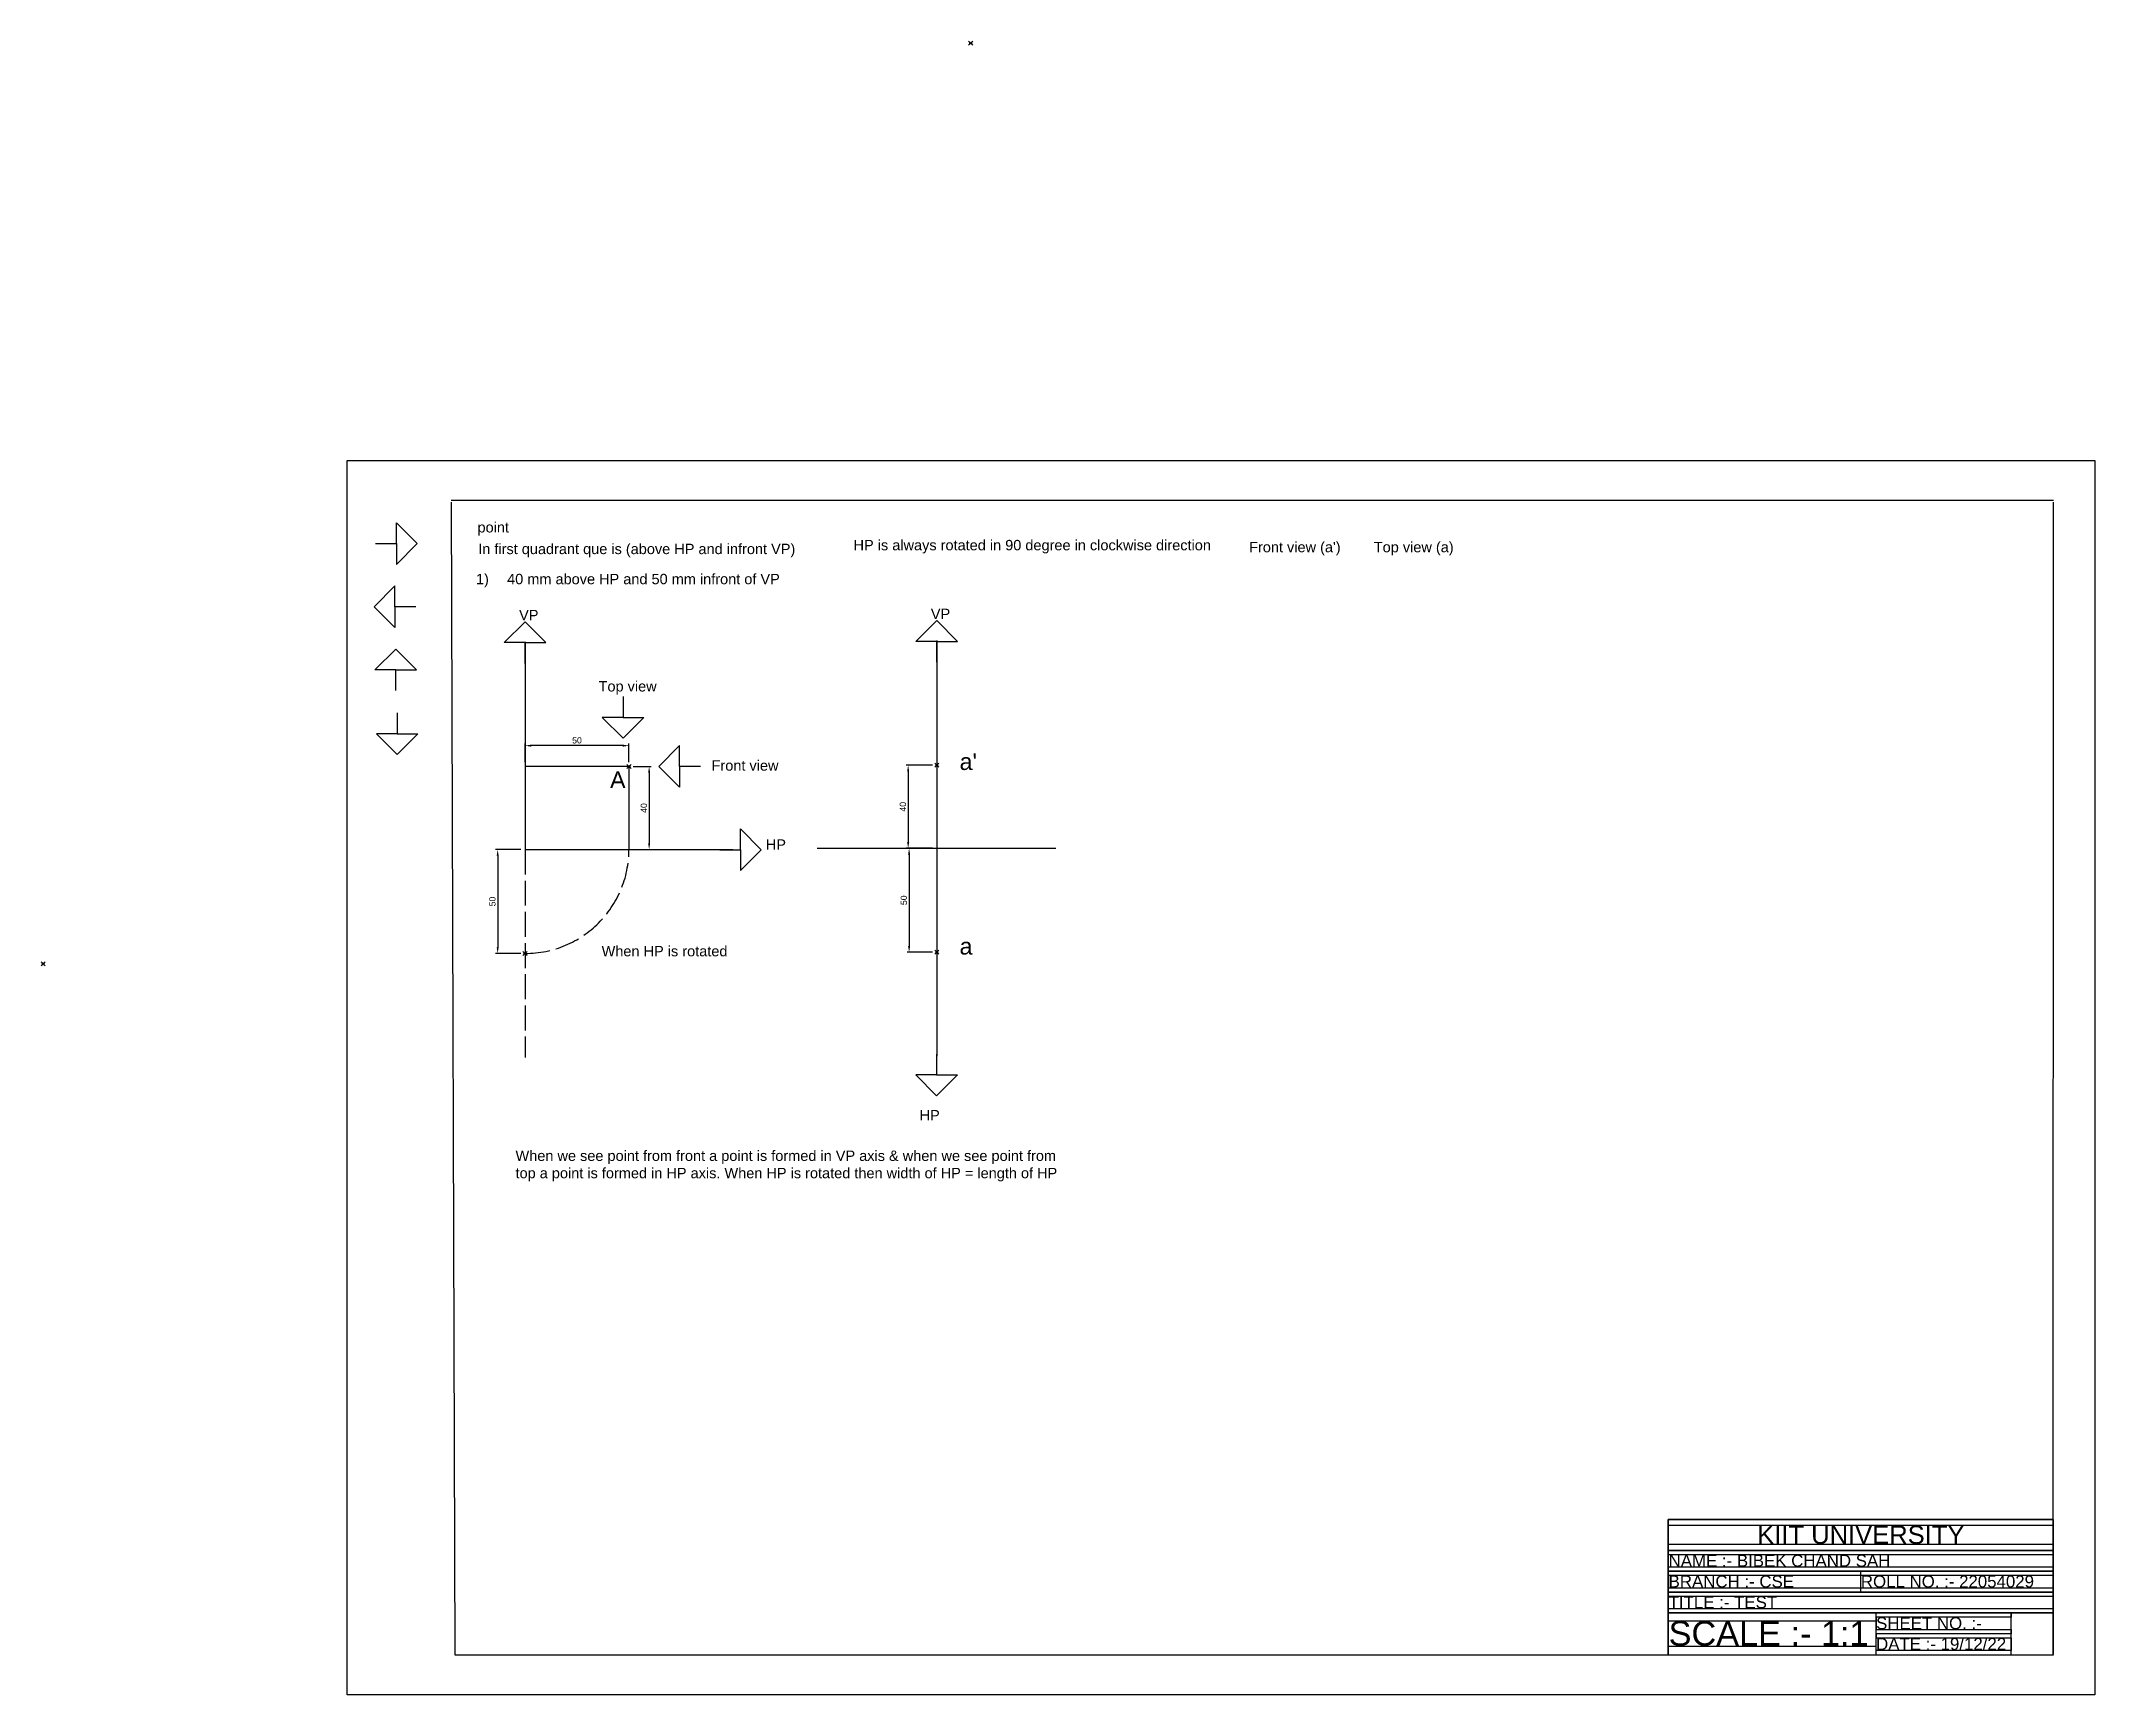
# Model space of a CAD drawing. Header units: millimetres. Extents: x -966 to 22, y -36 to 760.
import ezdxf

# ---------------------------------------------------------------- set-up
doc = ezdxf.new("R2010")
doc.units = ezdxf.units.MM
doc.header["$MEASUREMENT"] = 0
doc.header["$PDMODE"] = 35
doc.header["$PDSIZE"] = -3
doc.linetypes.add('ACAD_ISO02W100', pattern=[15, 12, -3])
doc.styles.get("Standard").update_dxf_attribs({"font": 'arial.ttf'})
doc.dimstyles.get("Standard").update_dxf_attribs({"dimtxt": 3, "dimasz": 3, "dimexe": 1, "dimexo": 2, "dimgap": 1, "dimtad": 1, "dimdec": 0, "dimdsep": 46, "dimtxsty": 'Standard', "dimcen": 2.5, "dimclrd": 2, "dimclre": 1, "dimadec": 0, "dimazin": 0, "dimtfac": 1, "dimtdec": 0, "dimtix": 1, "dimtmove": 0, "dimatfit": 0, "dimfxl": 1, "dimtolj": 1, "dimtzin": 0, "dimarcsym": 0})

# ---------------------------------------------------------------- blocks, each defined once
blk = doc.blocks.new('*D9')
at = {"color": 1, "lineweight": -2, "transparency": 16777216}
for p, q in [((-681.12, 411.08), (-672.41, 411.08)), ((-681.12, 371.08), (-672.41, 371.08))]:
    blk.add_line(p, q, dxfattribs=at)
at = {"color": 2, "lineweight": -2, "transparency": 16777216}
blk.add_line((-673.41, 408.08), (-673.41, 374.08), dxfattribs=at)
at = {"color": 2, "transparency": 16777216}
for points in [[(-673.91, 408.08), (-672.91, 408.08), (-673.41, 411.08)], [(-673.91, 374.08), (-672.91, 374.08), (-673.41, 371.08)]]:
    blk.add_solid(points, dxfattribs=at)
at = {"layer": 'Defpoints', "color": 0, "transparency": 16777216}
for p in [(-683.12, 411.08), (-683.12, 371.08), (-673.41, 371.08)]:
    blk.add_point(p, dxfattribs=at)
at = {"color": 0, "transparency": 16777216, "insert": (-675.94, 391.08), "char_height": 3, "attachment_point": 5, "rotation": 90}
blk.add_mtext('\\A1;40', dxfattribs=at)
blk = doc.blocks.new('*D10')
at = {"color": 1, "lineweight": -2, "transparency": 16777216}
for p, q in [((-733.12, 413.08), (-733.12, 422.08)), ((-683.12, 413.08), (-683.12, 422.08))]:
    blk.add_line(p, q, dxfattribs=at)
at = {"color": 2, "lineweight": -2, "transparency": 16777216}
blk.add_line((-686.12, 421.08), (-730.12, 421.08), dxfattribs=at)
at = {"color": 2, "transparency": 16777216}
for points in [[(-730.12, 421.58), (-730.12, 420.58), (-733.12, 421.08)], [(-686.12, 421.58), (-686.12, 420.58), (-683.12, 421.08)]]:
    blk.add_solid(points, dxfattribs=at)
at = {"layer": 'Defpoints', "color": 0, "transparency": 16777216}
for p in [(-733.12, 421.08), (-733.12, 411.08), (-683.12, 411.08)]:
    blk.add_point(p, dxfattribs=at)
at = {"color": 0, "transparency": 16777216, "insert": (-708.12, 423.62), "char_height": 3, "attachment_point": 5}
blk.add_mtext('\\A1;50', dxfattribs=at)
blk = doc.blocks.new('*D11')
at = {"color": 1, "lineweight": -2, "transparency": 16777216}
for p, q in [((-536.99, 411.68), (-549.77, 411.68)), ((-536.99, 371.68), (-549.77, 371.68))]:
    blk.add_line(p, q, dxfattribs=at)
at = {"color": 2, "lineweight": -2, "transparency": 16777216}
blk.add_line((-548.77, 408.68), (-548.77, 374.68), dxfattribs=at)
at = {"color": 2, "transparency": 16777216}
for points in [[(-549.27, 408.68), (-548.27, 408.68), (-548.77, 411.68)], [(-549.27, 374.68), (-548.27, 374.68), (-548.77, 371.68)]]:
    blk.add_solid(points, dxfattribs=at)
at = {"layer": 'Defpoints', "color": 0, "transparency": 16777216}
for p in [(-534.99, 411.68), (-548.77, 371.68), (-534.99, 371.68)]:
    blk.add_point(p, dxfattribs=at)
at = {"color": 0, "transparency": 16777216, "insert": (-551.3, 391.68), "char_height": 3, "attachment_point": 5, "rotation": 90}
blk.add_mtext('\\A1;40', dxfattribs=at)
blk = doc.blocks.new('*D12')
at = {"color": 1, "lineweight": -2, "transparency": 16777216}
for p, q in [((-536.99, 371.68), (-549.31, 371.68)), ((-536.99, 321.68), (-549.31, 321.68))]:
    blk.add_line(p, q, dxfattribs=at)
at = {"color": 2, "lineweight": -2, "transparency": 16777216}
blk.add_line((-548.31, 368.68), (-548.31, 324.68), dxfattribs=at)
at = {"color": 2, "transparency": 16777216}
for points in [[(-548.81, 368.68), (-547.81, 368.68), (-548.31, 371.68)], [(-548.81, 324.68), (-547.81, 324.68), (-548.31, 321.68)]]:
    blk.add_solid(points, dxfattribs=at)
at = {"layer": 'Defpoints', "color": 0, "transparency": 16777216}
for p in [(-534.99, 371.68), (-548.31, 321.68), (-534.99, 321.68)]:
    blk.add_point(p, dxfattribs=at)
at = {"color": 0, "transparency": 16777216, "insert": (-550.84, 346.68), "char_height": 3, "attachment_point": 5, "rotation": 90}
blk.add_mtext('\\A1;50', dxfattribs=at)
blk = doc.blocks.new('*D13')
at = {"color": 1, "lineweight": -2, "transparency": 16777216}
for p, q in [((-735.12, 371.08), (-747.29, 371.08)), ((-735.12, 321.08), (-747.29, 321.08))]:
    blk.add_line(p, q, dxfattribs=at)
at = {"color": 2, "lineweight": -2, "transparency": 16777216}
blk.add_line((-746.29, 368.08), (-746.29, 324.08), dxfattribs=at)
at = {"color": 2, "transparency": 16777216}
for points in [[(-746.79, 368.08), (-745.79, 368.08), (-746.29, 371.08)], [(-746.79, 324.08), (-745.79, 324.08), (-746.29, 321.08)]]:
    blk.add_solid(points, dxfattribs=at)
at = {"layer": 'Defpoints', "color": 0, "transparency": 16777216}
for p in [(-733.12, 371.08), (-746.29, 321.08), (-733.12, 321.08)]:
    blk.add_point(p, dxfattribs=at)
at = {"color": 0, "transparency": 16777216, "insert": (-748.82, 346.08), "char_height": 3, "attachment_point": 5, "rotation": 90}
blk.add_mtext('\\A1;50', dxfattribs=at)

msp = doc.modelspace()

# ---------------------------------------------------------------- linework, layer by layer
at = {"lineweight": 30}
for p, q in [((-818.7, 558.26), (22.3, 558.26)), ((-818.7, -35.74), (-818.7, 558.26)), ((22.3, 558.26), (22.3, -35.74)), ((2.36, 539.11), (-768.64, 539.11)), ((-768.64, 538.26), (-766.97, -16.42)), ((2.17, -16.41), (2.36, 538.26)), ((-766.97, -16.42), (2.36, -16.41)), ((22.3, -35.74), (-818.7, -35.74))]:
    msp.add_line(p, q, dxfattribs=at)
for p, q in [((-795.01, 518.29), (-795.01, 528.29)), ((-785.01, 518.29), (-795.01, 528.29)), ((-805.01, 518.29), (-795.01, 518.29)), ((-795.01, 518.29), (-795.01, 508.29)), ((-795.01, 508.29), (-785.01, 518.29)), ((-795.73, 497.92), (-805.73, 487.92)), ((-795.73, 487.92), (-795.73, 497.92)), ((-805.73, 487.92), (-795.73, 477.92)), ((-785.73, 487.92), (-795.73, 487.92)), ((-795.73, 487.92), (-795.73, 477.92)), ((-733.13, 480.68), (-743.13, 470.68)), ((-723.13, 470.68), (-733.13, 480.68)), ((-535, 481.28), (-545, 471.28)), ((-525, 471.28), (-535, 481.28)), ((-795.37, 467.55), (-805.37, 457.55)), ((-785.37, 457.55), (-795.37, 467.55)), ((-733.13, 470.68), (-743.13, 470.68)), ((-733.13, 460.68), (-733.13, 470.68)), ((-733.13, 470.68), (-723.13, 470.68)), ((-733.12, 471.08), (-733.12, 371.08)), ((-535, 471.28), (-545, 471.28)), ((-535, 461.28), (-535, 471.28)), ((-535, 471.28), (-525, 471.28)), ((-534.99, 471.68), (-534.99, 371.68)), ((-795.37, 457.55), (-805.37, 457.55)), ((-795.37, 447.55), (-795.37, 457.55)), ((-795.37, 457.55), (-785.37, 457.55)), ((-794.66, 436.82), (-794.66, 426.82)), ((-685.94, 444.68), (-685.94, 434.68)), ((-794.66, 426.82), (-804.66, 426.82)), ((-804.66, 426.82), (-794.66, 416.82)), ((-794.66, 426.82), (-784.66, 426.82)), ((-794.66, 416.82), (-784.66, 426.82)), ((-685.94, 434.68), (-695.94, 434.68)), ((-695.94, 434.68), (-685.94, 424.68)), ((-685.94, 434.68), (-675.94, 434.68)), ((-685.94, 424.68), (-675.94, 434.68)), ((-658.76, 421.09), (-668.76, 411.09)), ((-658.76, 411.09), (-658.76, 421.09)), ((-683.12, 411.08), (-733.12, 411.08)), ((-683.12, 411.08), (-683.12, 371.08)), ((-668.76, 411.09), (-658.76, 401.09)), ((-648.76, 411.09), (-658.76, 411.09)), ((-658.76, 411.09), (-658.76, 401.09)), ((-629.42, 370.98), (-629.42, 380.98)), ((-619.42, 370.98), (-629.42, 380.98)), ((-733.12, 371.08), (-633.12, 371.08)), ((-639.42, 370.98), (-629.42, 370.98)), ((-629.42, 370.98), (-629.42, 360.98)), ((-629.42, 360.98), (-619.42, 370.98)), ((-592.5, 371.68), (-477.73, 371.68)), ((-534.99, 371.68), (-534.99, 271.68)), ((-535.1, 272.64), (-535.1, 262.64)), ((-535.1, 262.64), (-545.1, 262.64)), ((-545.1, 262.64), (-535.1, 252.64)), ((-535.1, 262.64), (-525.1, 262.64)), ((-535.1, 252.64), (-525.1, 262.64)), ((-183.01, 48.76), (2.17, 48.76)), ((-183.01, 48.76), (-183.01, 48.76)), ((-183.01, 48.76), (2.17, 48.76)), ((2.17, 45.76), (-182.83, 45.76)), ((2.17, 48.76), (2.17, -16.24)), ((-182.83, 36.76), (2.17, 36.76)), ((-182.83, 31.76), (2.17, 31.76)), ((2.17, 25.76), (-182.83, 25.76)), ((2.17, 21.76), (-182.83, 21.76)), ((-182.83, 21.76), (-182.83, 15.76)), ((-90.33, 13.76), (-90.33, 23.76)), ((-182.83, 15.76), (2.17, 15.76)), ((-182.83, 11.76), (2.17, 11.76)), ((2.17, 5.76), (-182.83, 5.76)), ((-83.01, -16.41), (-83.01, 3.59)), ((-18.01, 1.68), (-83.01, 1.68)), ((-83.01, 1.68), (-83.01, -4.32)), ((-18.01, -16.32), (-18.01, 3.68)), ((-18.01, 3.68), (-18.01, 1.68)), ((2.17, 3.76), (2.17, -0.24)), ((-83.01, -0.24), (-182.83, -0.24)), ((-83.01, -4.32), (-18.01, -4.32)), ((-18.01, -6.32), (-83.01, -6.32)), ((-83.01, -6.32), (-83.01, -8.32)), ((-83.01, -8.32), (-18.01, -8.32)), ((-18.01, -4.32), (-18.01, -6.32)), ((-18.01, -8.32), (-18.01, -14.32)), ((-183.01, -16.41), (-83.01, -16.41)), ((-182.83, -12.24), (-83.01, -12.24)), ((-18.01, -14.32), (-83.01, -14.32)), ((-83.01, -16.41), (-18.01, -16.41)), ((-18.01, -16.41), (2.17, -16.41))]:
    msp.add_line(p, q)
at = {"linetype": 'ACAD_ISO02W100'}
msp.add_line((-733.12, 371.08), (-733.12, 271.08), dxfattribs=at)
at = {"lineweight": 35}
for p, q in [((-183.01, 48.76), (-183.01, -16.41)), ((2.17, 48.76), (-183.01, 48.76)), ((2.17, 33.76), (-182.83, 33.76)), ((-182.83, 23.76), (2.17, 23.76)), ((-182.83, 13.76), (2.17, 13.76)), ((-182.83, 3.76), (2.17, 3.76))]:
    msp.add_line(p, q, dxfattribs=at)
at = {"linetype": 'ACAD_ISO02W100'}
msp.add_arc((-733.12, 371.08), 50, 270, 0, dxfattribs=at)
for p in [(-518.66, 759.15), (-683.12, 411.08), (-534.99, 411.68), (-965, 316.07), (-733.12, 321.08), (-534.99, 321.68)]:
    msp.add_point(p)

# ---------------------------------------------------------------- texts
at = {"attachment_point": 1}
for s, width, gutter_width, heights, insert, char_height in [('point', 22.5297, 1, [0], (-756, 528.67), 5), ('In first quadrant que is (above HP and infront VP)', 156.2777, 68.3, [2.220446049250313e-14], (-755.65, 518.26), 5), ('HP is always rotated in 90 degree in clockwise direction', 175.9465, 1, [0], (-575.05, 520.09), 5), ("Front view (a')^ITop view (a)", 103.5722, 1, [0], (-384.7, 519.15), 5), ('\\pxi-3,l4,t4;1)^I40 mm above HP and 50 mm infront of VP', 158.781, 1, [0], (-761.74, 503.77), 5), ('VP', 22.5297, 1, [0], (-735.98, 486.4), 5), ('VP', 22.5297, 1, [0], (-537.85, 487), 5), ('Top view', 36.4767, 1, [0], (-697.73, 452.15), 5), ("a'", 18.3314, 1, [0], (-524.02, 417.38), 8), ('A', 18.3314, 1, [0], (-692.21, 408.68), 8), ('Front view', 36.4767, 1, [0], (-643.37, 414.04), 5), ('HP', 22.5297, 1, [0], (-617.25, 375.99), 5), ('a', 18.3314, 1, [0], (-524.02, 328.55), 8), ('When HP is rotated', 68.6621, 1, [0], (-696.27, 324.69), 5), ('HP', 22.5297, 1, [0], (-543.27, 245.74), 5), ('When we see point from front a point is formed in VP axis & when we see point from top a point is formed in HP axis. When HP is rotated then width of HP = length of HP', 263.5998, 1, [0], (-737.7, 226.24), 5), ('\\pxqc;KIIT UNIVERSITY', 185, 1, [9], (-182.83, 45.76), 8.8), ('NAME :- BIBEK CHAND SAH', 185, 1, [0], (-182.83, 31.76), 5.8), ('BRANCH :- CSE', 92.5, 1, [0], (-182.83, 21.76), 5.8), ('ROLL NO. :- 22054029', 92.5, 1, [0], (-90.33, 21.76), 5.8), ('TITLE :- TEST', 185, 1, [0], (-182.83, 11.76), 5.8), ('SHEET NO. :- ', 65, 1, [0], (-83.01, 1.68), 5.8), ('SCALE :- 1:1', 99.8207, 1, [0], (-182.83, -0.24), 11.8), ('DATE :- 19/12/22', 65, 1, [0], (-83.01, -8.32), 5.8)]:
    msp.add_mtext_dynamic_manual_height_columns(s, width=width, gutter_width=gutter_width, heights=heights, dxfattribs=dict(at, insert=insert, char_height=char_height))

# ---------------------------------------------------------------- dimensions: what is measured, and where the dimension line sits
for p1, p2, distance, picture, middle in [((-683.12, 411.08), (-733.12, 411.08), -10, '*D10', (-708.12, 423.62)), ((-683.12, 411.08), (-683.12, 371.08), 9.71, '*D9', (-675.94, 391.08)), ((-534.99, 411.68), (-534.99, 371.68), -13.78, '*D11', (-551.3, 391.68)), ((-733.12, 371.08), (-733.12, 321.08), -13.17, '*D13', (-748.82, 346.08)), ((-534.99, 371.68), (-534.99, 321.68), -13.32, '*D12', (-550.84, 346.68))]:
    dim = msp.add_aligned_dim(p1=p1, p2=p2, distance=distance, dimstyle='Standard')
    dim.commit()
    dim.dimension.update_dxf_attribs({"geometry": picture, "text_midpoint": middle})

doc.saveas('drawing.dxf')
